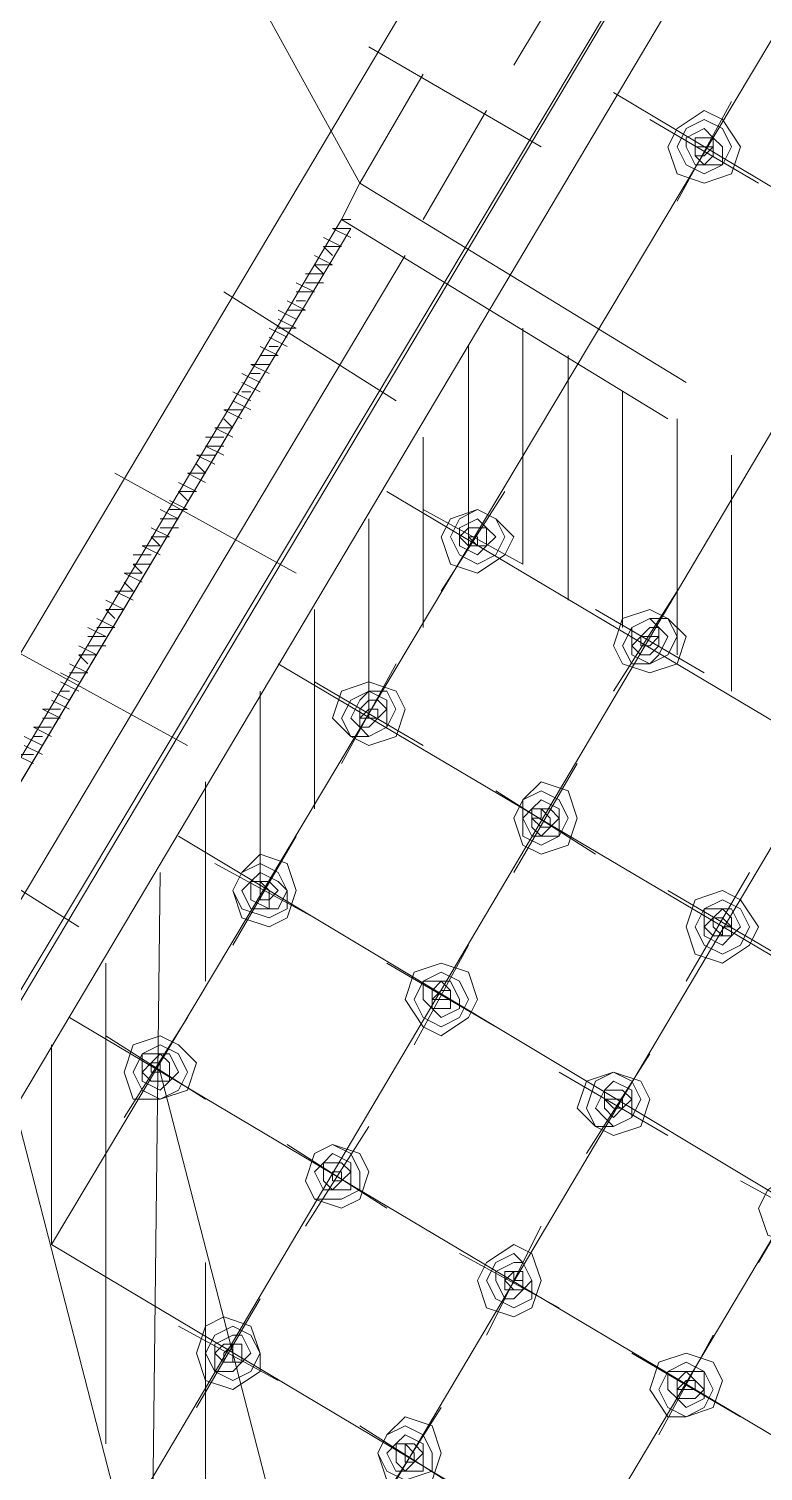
# Model space of a CAD drawing. Header units: millimetres. Extents: x 6 to 291, y 4 to 206.
# Drawn here: x 47.86 to 51.29, y 139.74 to 146.47 of the extents above; entities that cross this region are included whole.
import ezdxf

# ---------------------------------------------------------------- set-up
doc = ezdxf.new("R2010")
doc.units = ezdxf.units.MM
doc.layers.add('C00-00-00', color=7, linetype='Continuous')

msp = doc.modelspace()

# ---------------------------------------------------------------- linework, layer by layer
at = {"layer": 'C00-00-00', "lineweight": 5}
for points in [[(49.403, 145.753668), (45.550668, 152.73867)], [(52.197, 150.918336), (46.101001, 140.673673)], [(52.916667, 150.495001), (46.778334, 140.250338)], [(52.916667, 150.495001), (46.862999, 140.335006)], [(52.323999, 149.055671), (47.794333, 141.435666)], [(50.376665, 146.727337), (50.122667, 146.304002)], [(49.445335, 146.38867), (50.249666, 145.923001)], [(49.699332, 146.261667), (49.403, 145.753668)], [(51.138666, 146.134669), (50.884669, 145.669003)], [(49.995669, 146.092334), (49.699332, 145.584335)], [(51.265665, 145.753668), (50.757666, 146.050004)], [(49.403, 145.753668), (49.318332, 145.584335)], [(49.403, 145.753668), (50.926999, 144.822337)], [(49.360666, 145.542004), (42.460332, 133.985006)], [(46.312665, 140.54667), (49.318332, 145.584335)], [(49.360666, 145.542004), (46.354999, 140.504336), (46.312665, 140.54667)], [(49.276001, 145.542004), (49.360666, 145.49967)], [(49.276001, 145.542004), (49.360666, 145.542004)], [(49.318332, 145.584335), (50.842334, 144.653004)], [(49.318332, 145.584335), (49.360666, 145.584335)], [(49.233667, 145.49967), (49.318332, 145.457336)], [(49.233667, 145.457336), (49.276001, 145.415001)], [(49.233667, 145.457336), (49.318332, 145.457336)], [(49.614668, 145.415001), (42.714334, 133.858004)], [(49.191333, 145.415001), (49.276001, 145.372667)], [(49.148999, 145.330337), (49.233667, 145.330337)], [(49.191333, 145.372667), (49.233667, 145.330337)], [(49.191333, 145.372667), (49.276001, 145.372667)], [(49.106668, 145.288003), (49.191333, 145.245668)], [(49.148999, 145.288003), (49.233667, 145.288003)], [(49.572334, 144.737669), (48.768002, 145.245668)], [(49.064334, 145.203334), (49.148999, 145.161004)], [(49.106668, 145.245668), (49.191333, 145.245668)], [(49.106668, 145.203334), (49.148999, 145.203334)], [(49.022, 145.161004), (49.106668, 145.118669)], [(49.064334, 145.161004), (49.148999, 145.161004)], [(48.979665, 145.076335), (49.064334, 145.034001)], [(49.022, 145.118669), (49.106668, 145.076335)], [(49.022, 145.076335), (49.106668, 145.076335)], [(50.165002, 143.975668), (50.165002, 145.076335)], [(48.937335, 144.99167), (49.022, 144.949336)], [(48.979665, 145.034001), (49.064334, 144.99167)], [(48.979665, 144.99167), (49.022, 144.99167)], [(49.911, 144.060336), (49.911, 144.99167)], [(48.937335, 144.949336), (49.022, 144.949336)], [(50.376665, 143.806334), (50.376665, 144.949336)], [(48.852666, 144.864668), (48.937335, 144.822337)], [(48.895001, 144.907002), (48.979665, 144.864668)], [(48.895001, 144.907002), (48.979665, 144.907002)], [(48.895001, 144.864668), (48.937335, 144.864668)], [(48.852666, 144.822337), (48.937335, 144.780003)], [(48.810332, 144.780003), (48.895001, 144.737669)], [(48.810332, 144.737669), (48.895001, 144.695334)], [(48.852666, 144.780003), (48.895001, 144.780003)], [(50.630667, 143.679336), (50.630667, 144.780003)], [(48.768002, 144.695334), (48.852666, 144.653004)], [(48.768002, 144.695334), (48.852666, 144.695334)], [(48.768002, 144.653004), (48.810332, 144.61067)], [(50.884669, 143.552337), (50.884669, 144.653004)], [(48.725668, 144.61067), (48.810332, 144.568336)], [(48.725668, 144.61067), (48.810332, 144.61067)], [(48.683333, 144.568336), (48.768002, 144.568336)], [(48.683333, 144.526001), (48.768002, 144.483671)], [(48.683333, 144.526001), (48.768002, 144.526001)], [(49.699332, 143.679336), (49.699332, 144.568336)], [(48.640999, 144.483671), (48.725668, 144.441337)], [(48.640999, 144.483671), (48.725668, 144.483671)], [(51.138666, 143.383004), (51.138666, 144.483671)], [(49.106668, 143.933337), (48.259998, 144.399002)], [(48.598665, 144.399002), (48.683333, 144.356668)], [(48.598665, 144.399002), (48.683333, 144.399002)], [(48.640999, 144.441337), (48.683333, 144.399002)], [(48.556334, 144.356668), (48.640999, 144.314334)], [(48.556334, 144.314334), (48.598665, 144.272004)], [(48.556334, 144.314334), (48.640999, 144.314334)], [(50.080333, 144.314334), (49.784001, 143.848669)], [(48.514, 144.272004), (48.598665, 144.229669)], [(48.471666, 144.229669), (48.556334, 144.187335)], [(48.471666, 144.187335), (48.556334, 144.187335)], [(48.514, 144.229669), (48.598665, 144.229669)], [(49.445335, 143.256001), (49.445335, 144.187335)], [(50.165002, 143.975668), (49.699332, 144.229669)], [(48.429331, 144.145001), (48.514, 144.10267)], [(48.471666, 144.145001), (48.556334, 144.145001)], [(48.387001, 144.060336), (48.471666, 144.018002)], [(48.387001, 144.060336), (48.471666, 144.060336)], [(48.429331, 144.10267), (48.471666, 144.060336)], [(48.429331, 144.10267), (48.514, 144.10267)], [(48.344667, 144.018002), (48.429331, 144.018002)], [(48.302333, 143.933337), (48.387001, 143.891003)], [(48.302333, 143.933337), (48.387001, 143.933337)], [(48.344667, 143.975668), (48.387001, 143.933337)], [(48.344667, 143.975668), (48.429331, 143.975668)], [(48.259998, 143.848669), (48.344667, 143.806334)], [(48.259998, 143.848669), (48.344667, 143.848669)], [(48.302333, 143.891003), (48.344667, 143.848669)], [(50.884669, 143.848669), (50.588333, 143.383004)], [(48.217668, 143.806334), (48.302333, 143.764004)], [(48.175334, 143.72167), (48.259998, 143.679336)], [(48.217668, 143.764004), (48.259998, 143.72167)], [(48.217668, 143.764004), (48.302333, 143.764004)], [(49.191333, 142.83267), (49.191333, 143.764004)], [(51.011667, 143.467668), (50.503668, 143.764004)], [(48.132999, 143.679336), (48.217668, 143.637001)], [(48.175334, 143.679336), (48.259998, 143.679336)], [(48.598665, 143.129002), (47.751999, 143.594671)], [(48.090665, 143.594671), (48.175334, 143.552337)], [(48.132999, 143.637001), (48.217668, 143.637001)], [(48.132999, 143.594671), (48.217668, 143.594671)], [(48.048335, 143.510002), (48.132999, 143.467668)], [(48.090665, 143.552337), (48.132999, 143.510002)], [(48.090665, 143.552337), (48.175334, 143.552337)], [(49.572334, 143.510002), (49.318332, 143.044337)], [(48.006001, 143.467668), (48.090665, 143.425338)], [(48.048335, 143.467668), (48.132999, 143.467668)], [(47.963666, 143.383004), (48.048335, 143.340669)], [(48.006001, 143.425338), (48.090665, 143.383004)], [(48.006001, 143.383004), (48.048335, 143.383004)], [(48.937335, 142.409335), (48.937335, 143.383004)], [(49.699332, 143.129002), (49.191333, 143.425338)], [(47.963666, 143.340669), (48.048335, 143.298335)], [(47.921332, 143.298335), (48.006001, 143.256001)], [(47.921332, 143.298335), (48.006001, 143.298335)], [(47.921332, 143.256001), (48.006001, 143.256001)], [(47.836667, 143.171336), (47.921332, 143.129002)], [(47.879002, 143.21367), (47.963666, 143.171336)], [(47.879002, 143.21367), (47.963666, 143.21367)], [(47.879002, 143.171336), (47.921332, 143.171336)], [(47.836667, 143.129002), (47.921332, 143.086667)], [(47.794333, 143.086667), (47.879002, 143.044337)], [(47.794333, 143.086667), (47.879002, 143.086667)], [(50.418999, 143.044337), (50.122667, 142.536338)], [(48.683333, 142.028338), (48.683333, 142.959669)], [(50.503668, 142.621002), (50.037999, 142.917334)], [(48.090665, 142.282336), (47.286334, 142.790335)], [(49.106668, 142.705671), (48.810332, 142.197667)], [(49.191333, 142.32467), (48.725668, 142.578668)], [(48.429331, 138.937999), (48.471666, 142.536338)], [(51.223335, 142.536338), (50.926999, 142.028338)], [(51.350334, 142.155333), (50.842334, 142.451669)], [(49.911, 142.197667), (49.656998, 141.732006)], [(48.217668, 139.869337), (48.217668, 142.112999)], [(50.037999, 141.816666), (49.529999, 142.112999)], [(48.598665, 141.859001), (48.302333, 141.39334)], [(48.683333, 141.478), (48.217668, 141.774332)], [(47.963666, 140.800668), (47.963666, 141.732006)], [(50.757666, 141.689672), (50.461334, 141.224002)], [(49.148999, 138.980333), (48.471666, 141.605003)], [(50.842334, 141.308671), (50.334335, 141.605003)], [(48.471666, 138.811004), (47.794333, 141.435666)], [(49.445335, 141.351005), (49.148999, 140.885336)], [(49.529999, 140.970005), (49.064334, 141.266337)], [(51.562001, 141.224002), (51.265665, 140.715999)], [(51.646666, 140.843002), (51.181001, 141.097)], [(50.249666, 140.885336), (49.995669, 140.377333)], [(50.334335, 140.504336), (49.868666, 140.758333)], [(48.683333, 138.684001), (48.683333, 140.715999)], [(48.937335, 140.54667), (48.640999, 140.038666)], [(49.022, 140.165669), (48.556334, 140.419667)], [(51.054002, 140.377333), (50.8, 139.911672)], [(51.181001, 139.996332), (50.673001, 140.292672)], [(49.784001, 140.038666), (49.487665, 139.573005)], [(49.868666, 139.657666), (49.403, 139.954006)]]:
    msp.add_lwpolyline(points, dxfattribs=at)
at = {"layer": 'C00-00-00', "lineweight": 15}
for points in [[(54.271332, 149.56367), (48.302333, 139.488336)], [(55.372, 149.479002), (48.895001, 138.557006)], [(53.001335, 149.225004), (47.963666, 140.800668)], [(56.176335, 148.971002), (49.699332, 138.091337)], [(58.039, 141.732006), (50.588333, 146.177003)], [(56.938333, 139.911672), (49.529999, 144.314334)], [(56.472667, 139.107336), (49.022, 143.510002)], [(55.964668, 138.260666), (48.556334, 142.705671)], [(55.456668, 137.456338), (48.048335, 141.859001)], [(54.567668, 136.863666), (47.963666, 140.800668)]]:
    msp.add_lwpolyline(points, dxfattribs=at)
at = {"layer": 'C00-00-00', "lineweight": 5}
for points in [[(50.842334, 145.923001), (50.884668, 145.796001), (51.011668, 145.753668), (51.138668, 145.796001), (51.181001, 145.923001), (51.096334, 146.050001), (51.011668, 146.092334), (50.884668, 146.007668)], [(50.884669, 145.923001), (50.927002, 145.838334), (51.011669, 145.796001), (51.096335, 145.838334), (51.138669, 145.923001), (51.096335, 146.007668), (51.011669, 146.050001), (50.927002, 146.007668)], [(50.926999, 145.923001), (50.969332, 145.838334), (51.011666, 145.838334), (51.096332, 145.838334), (51.096332, 145.923001), (51.053999, 145.965334), (51.011666, 146.007668), (50.926999, 145.965334)], [(50.969333, 145.923001), (50.969333, 145.880668), (51.011666, 145.838334), (51.054, 145.880668), (51.054, 145.923001), (51.054, 145.965334), (51.011666, 145.965334), (50.969333, 145.965334)], [(50.969333, 145.923001), (50.969333, 145.880668), (51.011666, 145.880668), (51.054, 145.923001), (51.011666, 145.923001)], [(49.784001, 144.10267), (49.826334, 143.97567), (49.953334, 143.933337), (50.080334, 144.018004), (50.122668, 144.10267), (50.038001, 144.187337), (49.953334, 144.22967), (49.826334, 144.187337)], [(49.826335, 144.10267), (49.868669, 144.018004), (49.953335, 143.97567), (50.038002, 144.018004), (50.080335, 144.10267), (50.038002, 144.187337), (49.953335, 144.22967), (49.868669, 144.187337)], [(49.868666, 144.10267), (49.868666, 144.060337), (49.953332, 144.018004), (49.995666, 144.060337), (50.037999, 144.10267), (49.995666, 144.145004), (49.953332, 144.187337), (49.868666, 144.145004)], [(49.868666, 144.10267), (49.910999, 144.060337), (49.953332, 144.060337), (49.995666, 144.060337), (49.995666, 144.10267), (49.995666, 144.145004), (49.953332, 144.145004), (49.910999, 144.145004)], [(49.911, 144.10267), (49.953333, 144.060337), (49.953333, 144.10267)], [(50.588333, 143.594671), (50.630666, 143.510004), (50.757666, 143.467671), (50.884666, 143.510004), (50.926999, 143.637004), (50.842333, 143.721671), (50.757666, 143.764004), (50.630666, 143.721671)], [(50.630667, 143.594671), (50.673, 143.510004), (50.757667, 143.510004), (50.842334, 143.552338), (50.884667, 143.637004), (50.842334, 143.721671), (50.757667, 143.721671), (50.673, 143.679338)], [(50.673001, 143.594671), (50.673001, 143.552338), (50.757668, 143.510004), (50.800001, 143.552338), (50.842334, 143.637004), (50.800001, 143.679338), (50.757668, 143.721671), (50.673001, 143.679338)], [(50.673001, 143.594671), (50.715334, 143.552338), (50.757668, 143.552338), (50.800001, 143.594671), (50.800001, 143.637004), (50.800001, 143.679338), (50.757668, 143.679338), (50.715334, 143.637004)], [(50.715331, 143.594671), (50.757665, 143.594671), (50.799998, 143.637004), (50.757665, 143.637004), (50.715331, 143.637004)], [(49.276001, 143.256001), (49.360668, 143.171334), (49.445335, 143.129001), (49.572335, 143.171334), (49.614668, 143.298334), (49.572335, 143.383001), (49.445335, 143.425334), (49.318335, 143.383001)], [(49.318332, 143.256001), (49.360665, 143.171334), (49.445332, 143.171334), (49.529998, 143.213667), (49.572332, 143.298334), (49.529998, 143.383001), (49.445332, 143.383001), (49.360665, 143.340667)], [(49.360666, 143.256001), (49.402999, 143.213667), (49.445333, 143.171334), (49.529999, 143.213667), (49.529999, 143.298334), (49.529999, 143.340667), (49.445333, 143.383001), (49.402999, 143.340667)], [(49.403, 143.256001), (49.403, 143.213667), (49.445334, 143.213667), (49.487667, 143.256001), (49.53, 143.298334), (49.487667, 143.340667), (49.445334, 143.340667), (49.403, 143.298334)], [(49.403, 143.256001), (49.445334, 143.256001), (49.487667, 143.256001), (49.487667, 143.298334), (49.445334, 143.298334)], [(50.122667, 142.790335), (50.165001, 142.663335), (50.249667, 142.621002), (50.376667, 142.663335), (50.419001, 142.790335), (50.376667, 142.917335), (50.249667, 142.959669), (50.165001, 142.875002)], [(50.165002, 142.790335), (50.165002, 142.705669), (50.249668, 142.663335), (50.334335, 142.705669), (50.376668, 142.790335), (50.334335, 142.875002), (50.249668, 142.917335), (50.165002, 142.875002)], [(50.165002, 142.790335), (50.207335, 142.705669), (50.249668, 142.705669), (50.334335, 142.705669), (50.334335, 142.790335), (50.334335, 142.832669), (50.249668, 142.875002), (50.207335, 142.832669)], [(50.207332, 142.790335), (50.249665, 142.748002), (50.291999, 142.748002), (50.291999, 142.790335), (50.249665, 142.832669), (50.249665, 142.790335)], [(50.207332, 142.790335), (50.207332, 142.748002), (50.249665, 142.705669), (50.291999, 142.748002), (50.334332, 142.790335), (50.291999, 142.832669), (50.249665, 142.832669), (50.207332, 142.832669)], [(48.810332, 142.451669), (48.852666, 142.324669), (48.979666, 142.282336), (49.064332, 142.324669), (49.106666, 142.451669), (49.064332, 142.578669), (48.937332, 142.621002), (48.852666, 142.536336)], [(48.810332, 142.451669), (48.852666, 142.367002), (48.979666, 142.324669), (49.064332, 142.367002), (49.064332, 142.451669), (49.021999, 142.536336), (48.937332, 142.578669), (48.852666, 142.536336)], [(48.852666, 142.451669), (48.895, 142.367002), (48.979666, 142.367002), (49.022, 142.367002), (49.064333, 142.451669), (49.022, 142.494002), (48.937333, 142.536336), (48.895, 142.494002)], [(48.895001, 142.451669), (48.895001, 142.409336), (48.979667, 142.367002), (48.979667, 142.409336), (49.022001, 142.451669), (48.979667, 142.494002), (48.937334, 142.494002), (48.895001, 142.494002)], [(48.937335, 142.451669), (48.937335, 142.409336), (48.979669, 142.409336), (48.979669, 142.451669), (48.937335, 142.494002)], [(50.926999, 142.282336), (50.969332, 142.155336), (51.096332, 142.113002), (51.223332, 142.197669), (51.265666, 142.282336), (51.180999, 142.409336), (51.096332, 142.451669), (50.969332, 142.409336)], [(50.969333, 142.282336), (51.011666, 142.197669), (51.096333, 142.155336), (51.181, 142.197669), (51.223333, 142.282336), (51.181, 142.367002), (51.096333, 142.409336), (51.011666, 142.367002)], [(51.011667, 142.282336), (51.011667, 142.240002), (51.096334, 142.197669), (51.138667, 142.240002), (51.181001, 142.282336), (51.138667, 142.367002), (51.096334, 142.367002), (51.011667, 142.367002)], [(51.011667, 142.282336), (51.054001, 142.240002), (51.096334, 142.240002), (51.138667, 142.240002), (51.138667, 142.282336), (51.138667, 142.324669), (51.096334, 142.367002), (51.054001, 142.324669)], [(51.054002, 142.282336), (51.096335, 142.240002), (51.096335, 142.282336), (51.138669, 142.282336), (51.096335, 142.324669), (51.054002, 142.324669)], [(49.614668, 141.943669), (49.699334, 141.816669), (49.784001, 141.774336), (49.911001, 141.859003), (49.953334, 141.943669), (49.911001, 142.070669), (49.784001, 142.113003), (49.657001, 142.070669)], [(49.656998, 141.943669), (49.699331, 141.859003), (49.783998, 141.816669), (49.868665, 141.859003), (49.910998, 141.943669), (49.868665, 142.028336), (49.783998, 142.070669), (49.699331, 142.028336)], [(49.699332, 141.943669), (49.741666, 141.901336), (49.783999, 141.859003), (49.868666, 141.901336), (49.868666, 141.943669), (49.826332, 142.028336), (49.783999, 142.028336), (49.699332, 142.028336)], [(49.741667, 141.943669), (49.741667, 141.901336), (49.784, 141.901336), (49.826333, 141.901336), (49.826333, 141.943669), (49.826333, 141.986003), (49.784, 142.028336), (49.741667, 141.986003)], [(49.741667, 141.943669), (49.784001, 141.943669), (49.826335, 141.943669), (49.826335, 141.986004), (49.784001, 141.986004)], [(48.302333, 141.605003), (48.344666, 141.478003), (48.471666, 141.478003), (48.598666, 141.520336), (48.640999, 141.647336), (48.556333, 141.732003), (48.471666, 141.774336), (48.344666, 141.732003)], [(48.344667, 141.605003), (48.387, 141.520336), (48.471667, 141.478003), (48.556334, 141.520336), (48.598667, 141.605003), (48.556334, 141.68967), (48.471667, 141.732003), (48.387, 141.68967)], [(48.387001, 141.605003), (48.387001, 141.56267), (48.471668, 141.520336), (48.514001, 141.56267), (48.556335, 141.605003), (48.514001, 141.68967), (48.471668, 141.68967), (48.387001, 141.68967)], [(48.387001, 141.605003), (48.429335, 141.56267), (48.471668, 141.56267), (48.514001, 141.56267), (48.514001, 141.605003), (48.514001, 141.647336), (48.471668, 141.68967), (48.429335, 141.647336)], [(48.429331, 141.605003), (48.471665, 141.605003), (48.471665, 141.647336), (48.429331, 141.647336)], [(50.418999, 141.435666), (50.503666, 141.350999), (50.588333, 141.308666), (50.715333, 141.350999), (50.757666, 141.477999), (50.715333, 141.562666), (50.588333, 141.604999), (50.461333, 141.562666)], [(50.461334, 141.435666), (50.503667, 141.350999), (50.588334, 141.350999), (50.673, 141.393333), (50.715334, 141.477999), (50.673, 141.562666), (50.588334, 141.604999), (50.503667, 141.562666)], [(50.503668, 141.435666), (50.546001, 141.393333), (50.588335, 141.350999), (50.673001, 141.393333), (50.673001, 141.477999), (50.673001, 141.520333), (50.588335, 141.562666), (50.546001, 141.520333)], [(50.545998, 141.435666), (50.588331, 141.393333), (50.630665, 141.435666), (50.672998, 141.477999), (50.630665, 141.520333), (50.545998, 141.520333)], [(50.545998, 141.478), (50.588331, 141.435667), (50.630665, 141.435667), (50.630665, 141.478), (50.588331, 141.478)], [(49.148999, 141.097), (49.191332, 141.012333), (49.318332, 141.012333), (49.402999, 141.054666), (49.402999, 141.139333), (49.360665, 141.224), (49.275999, 141.266333), (49.191332, 141.224)], [(49.148999, 141.097), (49.191332, 141.012333), (49.318332, 140.97), (49.402999, 141.012333), (49.445332, 141.139333), (49.402999, 141.224), (49.275999, 141.266333), (49.191332, 141.224)], [(49.191333, 141.139334), (49.233666, 141.054667), (49.275999, 141.054667), (49.360666, 141.054667), (49.360666, 141.139334), (49.360666, 141.181667), (49.275999, 141.224001), (49.233666, 141.181667)], [(49.233667, 141.139334), (49.233667, 141.097001), (49.276001, 141.054667), (49.318334, 141.097001), (49.360667, 141.139334), (49.318334, 141.181667), (49.276001, 141.181667), (49.233667, 141.181667)], [(49.276001, 141.139334), (49.276001, 141.097001), (49.318335, 141.097001), (49.318335, 141.139334)], [(51.265665, 140.970005), (51.307999, 140.843005), (51.434999, 140.800672), (51.561999, 140.843005), (51.604332, 140.970005), (51.519665, 141.097005), (51.434999, 141.139338), (51.307999, 141.054672)], [(49.953334, 140.631338), (49.995667, 140.504338), (50.122667, 140.462005), (50.207334, 140.504338), (50.249667, 140.631338), (50.207334, 140.758338), (50.122667, 140.800672), (49.995667, 140.716005)], [(49.995669, 140.631338), (50.038002, 140.546672), (50.122669, 140.504338), (50.207335, 140.546672), (50.207335, 140.631338), (50.165002, 140.716005), (50.122669, 140.758338), (50.038002, 140.716005)], [(50.037999, 140.631338), (50.080332, 140.546672), (50.122665, 140.546672), (50.164999, 140.589005), (50.207332, 140.631338), (50.164999, 140.716005), (50.122665, 140.716005), (50.037999, 140.673672)], [(50.080333, 140.631338), (50.122666, 140.589005), (50.165, 140.589005), (50.165, 140.631338), (50.122666, 140.631338), (50.122666, 140.673672)], [(50.080333, 140.631338), (50.080333, 140.589005), (50.122666, 140.589005), (50.165, 140.589005), (50.165, 140.631338), (50.165, 140.673672), (50.122666, 140.673672), (50.080333, 140.673672)], [(48.640999, 140.292672), (48.683332, 140.165672), (48.810332, 140.123339), (48.937332, 140.208005), (48.937332, 140.292672), (48.894999, 140.419672), (48.767999, 140.462005), (48.683332, 140.419672)], [(48.683333, 140.292672), (48.725667, 140.208005), (48.810333, 140.165672), (48.895, 140.208005), (48.937333, 140.292672), (48.895, 140.377339), (48.810333, 140.419672), (48.725667, 140.377339)], [(48.725668, 140.292672), (48.725668, 140.208005), (48.810334, 140.208005), (48.852668, 140.250339), (48.895001, 140.292672), (48.852668, 140.377339), (48.810334, 140.377339), (48.725668, 140.335005)], [(48.725668, 140.292672), (48.768001, 140.250339), (48.810334, 140.250339), (48.852668, 140.250339), (48.852668, 140.292672), (48.852668, 140.335005), (48.810334, 140.335005), (48.768001, 140.335005)], [(48.768002, 140.292672), (48.768002, 140.250339), (48.810335, 140.250339), (48.810335, 140.292672), (48.810335, 140.335005)], [(50.757666, 140.123335), (50.842332, 139.996335), (50.926999, 139.996335), (51.053999, 140.038668), (51.096332, 140.165668), (51.053999, 140.250335), (50.926999, 140.292668), (50.799999, 140.250335)], [(50.8, 140.123335), (50.842333, 140.038668), (50.927, 139.996335), (51.011667, 140.038668), (51.054, 140.123335), (51.011667, 140.208001), (50.927, 140.250335), (50.842333, 140.208001)], [(50.842334, 140.123335), (50.884668, 140.081001), (50.927001, 140.038668), (51.011668, 140.081001), (51.011668, 140.123335), (51.011668, 140.208001), (50.927001, 140.208001), (50.842334, 140.208001)], [(50.884669, 140.123335), (50.884669, 140.081001), (50.927002, 140.081001), (50.969335, 140.081001), (51.011669, 140.123335), (50.969335, 140.165668), (50.927002, 140.208001), (50.884669, 140.165668)], [(50.884669, 140.123335), (50.927002, 140.123335), (50.969335, 140.123335), (50.969335, 140.165668), (50.927002, 140.165668)], [(49.487665, 139.827003), (49.529998, 139.700003), (49.656998, 139.657669), (49.741665, 139.700003), (49.783998, 139.827003), (49.741665, 139.954003), (49.614665, 139.996336), (49.529998, 139.911669)], [(49.487665, 139.827003), (49.529998, 139.742336), (49.614665, 139.700003), (49.741665, 139.742336), (49.741665, 139.827003), (49.699331, 139.911669), (49.614665, 139.954003), (49.529998, 139.911669)], [(49.529999, 139.827003), (49.572333, 139.742336), (49.614666, 139.742336), (49.699333, 139.742336), (49.699333, 139.827003), (49.699333, 139.869336), (49.614666, 139.911669), (49.572333, 139.869336)], [(49.572334, 139.827003), (49.572334, 139.784669), (49.614667, 139.742336), (49.657, 139.784669), (49.699334, 139.827003), (49.657, 139.869336), (49.614667, 139.869336), (49.572334, 139.869336)], [(49.614668, 139.827003), (49.614668, 139.784669), (49.657001, 139.784669), (49.657001, 139.827003), (49.614668, 139.869336)]]:
    msp.add_lwpolyline(points, close=True, dxfattribs=at)

doc.saveas('drawing.dxf')
